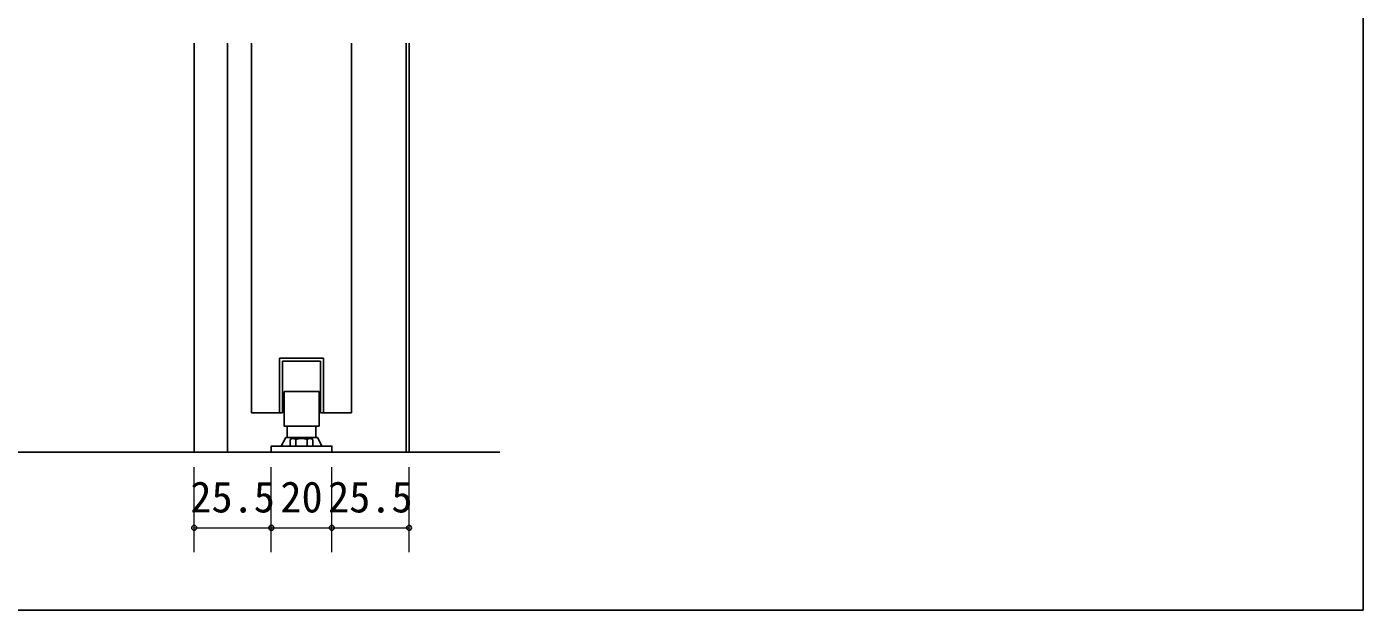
# Model space of a CAD drawing. Units: millimetres at full size. Extents: x -800 to 800, y -560 to 560.
# Drawn here: x -289.5 to 152, y -24 to 168.6 of the extents above; entities that cross this region are included whole.
import ezdxf
from ezdxf.enums import TextEntityAlignment as Align

# ---------------------------------------------------------------- set-up
doc = ezdxf.new("R2010")
doc.units = ezdxf.units.MM
doc.header["$LTSCALE"] = 4
doc.header["$PDMODE"] = 32
doc.header["$PDSIZE"] = 1.6
doc.layers.add('0-0', color=7, linetype='Continuous', lineweight=25)
doc.layers.add('2-0', color=7, linetype='Continuous', lineweight=25)
doc.styles.add('ＭＳ ゴシック', font='')
doc.styles.get('ＭＳ ゴシック').set_extended_font_data('MS Gothic')

msp = doc.modelspace()

# ---------------------------------------------------------------- linework, layer by layer
at = {"layer": '0-0'}
for p in [(152, 540), (-780, -24)]:
    msp.add_line(p, (152, -24), dxfattribs=at)
at = {"layer": '2-0'}
for p, q in [((-234.205, 163.203), (-234.205, 28.203)), ((-223.205, 163.203), (-223.205, 28.203)), ((-215.205, 163.203), (-215.205, 41.203)), ((-182.205, 163.203), (-182.205, 41.203)), ((-164.205, 163.203), (-164.205, 28.203)), ((-163.205, 163.203), (-163.205, 28.203)), ((-205.955, 41.203), (-205.955, 59.203)), ((-205.955, 59.203), (-191.455, 59.203)), ((-204.955, 41.203), (-204.955, 58.203)), ((-204.955, 58.203), (-192.455, 58.203)), ((-192.455, 41.203), (-192.455, 58.203)), ((-191.455, 41.203), (-191.455, 59.203)), ((-215.205, 41.203), (-205.955, 41.203)), ((-204.955, 41.203), (-205.955, 41.203)), ((-192.455, 41.203), (-191.455, 41.203)), ((-191.455, 41.203), (-182.205, 41.203)), ((-203.458, 36.709), (-203.458, 33.01)), ((-193.951, 33.01), (-193.951, 36.709)), ((-203.958, 33.01), (-205.403, 30.204)), ((-203.958, 33.01), (-193.451, 33.01)), ((-192.029, 30.242), (-193.451, 33.01)), ((-133.206, 28.203), (-589.794, 28.203))]:
    msp.add_line(p, q, dxfattribs=at)
at = {"layer": '2-0', "color": 4, "lineweight": 9}
for p, q in [((-234.205, -4.797), (-234.205, 23.203)), ((-208.706, -4.797), (-208.706, 23.203)), ((-188.705, -4.797), (-188.705, 23.203)), ((-163.206, -4.797), (-163.206, 23.203)), ((-234.205, 3.203), (-208.706, 3.203)), ((-208.706, 3.203), (-188.705, 3.203)), ((-188.705, 3.203), (-163.206, 3.203))]:
    msp.add_line(p, q, dxfattribs=at)
at = {"layer": '2-0'}
for points in [[(-192.951, 36.709), (-204.459, 36.709), (-204.459, 48.203), (-192.951, 48.203)], [(-188.705, 28.203), (-208.705, 28.203), (-208.705, 30.204), (-188.705, 30.204)]]:
    msp.add_lwpolyline(points, close=True, dxfattribs=at)
for points in [[(-202.46, 30.204), (-202.46, 32.358), (-201.857, 32.706), (-195.553, 32.706), (-194.949, 32.358), (-194.949, 30.204)], [(-200.708, 32.431), (-200.582, 32.358), (-200.582, 30.204)], [(-196.827, 30.204), (-196.827, 32.358), (-196.701, 32.431)]]:
    msp.add_lwpolyline(points, dxfattribs=at)
for centre, radius, start, end in [((-201.521, 31.022), 1.626, 60, 120), ((-198.705, 26.434), 6.214, 72.41206, 107.58794), ((-195.888, 31.022), 1.626, 60, 120)]:
    msp.add_arc(centre, radius, start, end, dxfattribs=at)
at = {"layer": '2-0', "color": 4}
for p in [(-234.205, 3.203), (-208.706, 3.203), (-188.705, 3.203), (-163.206, 3.203)]:
    msp.add_point(p, dxfattribs=at)

# ---------------------------------------------------------------- texts
at = {"layer": '2-0', "style": 'ＭＳ ゴシック'}
for s, p in [('25.5', (-235.455, 5.203)), ('20', (-205.705, 5.203)), ('25.5', (-189.955, 5.203))]:
    msp.add_text(s, height=10.26, dxfattribs=at).set_placement(p, align=Align.BOTTOM_LEFT)

doc.saveas('drawing.dxf')
